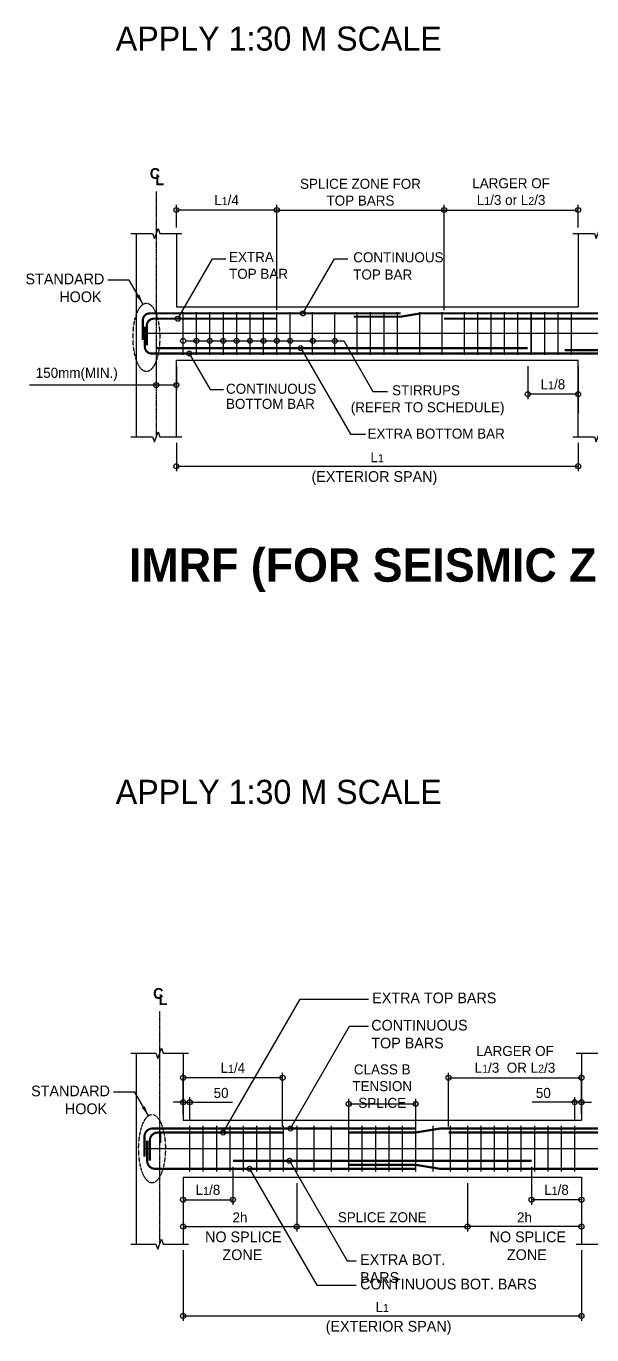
# Model space of a CAD drawing. Header units: millimetres. Extents: x 51757 to 77596, y 43835 to 63839.
# Drawn here: x 51757 to 55982, y 54060 to 63839 of the extents above; entities that cross this region are included whole.
import ezdxf

# ---------------------------------------------------------------- set-up
doc = ezdxf.new("R2010")
doc.units = ezdxf.units.MM
doc.header["$PDMODE"] = 3
doc.linetypes.add('CENTER2', pattern=[28.575, 19.05, -3.175, 3.175, -3.175])
doc.linetypes.add('HIDDEN2', pattern=[4.7625, 3.175, -1.5875])
for name, color, linetype in [('G-ANNO-DIM', 106, 'Continuous'), ('G-ANNO-SYMBOLS', 4, 'Continuous'), ('G-GRID LINES', 8, 'Continuous'), ('S-DETAILS', 254, 'Continuous'), ('S-REBARS', 162, 'Continuous')]:
    doc.layers.add(name, color=color, linetype=linetype)
doc.styles.add('Century', font='GOTHIC.TTF')
doc.dimstyles.new('DIM1_30', dxfattribs={"dimscale": 30, "dimtxt": 2.5, "dimasz": 2.5, "dimexe": 1.25, "dimexo": 1.5, "dimgap": 1, "dimtad": 1, "dimdec": 0, "dimtxsty": 'Century', "dimblk": 'SMALL', "dimcen": 2.5, "dimadec": 0, "dimazin": 0, "dimtfac": 1, "dimtdec": 0, "dimtmove": 0, "dimatfit": 3, "dimfxl": 1, "dimarcsym": 0})

# ---------------------------------------------------------------- blocks, each defined once
blk = doc.blocks.new('_Small')
at = {"color": 0, "linetype": 'ByBlock', "lineweight": -2}
blk.add_circle((0, 0), 0.25, dxfattribs=at)
blk = doc.blocks.new('*D1')
at = {"layer": 'Defpoints', "color": 0, "transparency": 16777216}
for p in [(52878.9, 62464.9), (52878.9, 62290.3), (53628.9, 61672.5)]:
    blk.add_point(p, dxfattribs=at)
at = {"layer": 'G-ANNO-DIM', "color": 0, "lineweight": -2, "transparency": 16777216}
for p, q in [((52878.9, 62335.3), (52878.9, 62502.4)), ((53628.9, 61717.5), (53628.9, 62502.4)), ((53628.9, 62464.9), (52878.9, 62464.9))]:
    blk.add_line(p, q, dxfattribs=at)
at = {"layer": 'G-ANNO-DIM', "color": 0, "lineweight": -2, "transparency": 16777216, "xscale": 75, "yscale": 75, "zscale": 75, "rotation": 180}
blk.add_blockref('_Small', (52878.9, 62464.9), dxfattribs=at)
at = {"layer": 'G-ANNO-DIM', "color": 0, "lineweight": -2, "transparency": 16777216, "xscale": 75, "yscale": 75, "zscale": 75}
blk.add_blockref('_Small', (53628.9, 62464.9), dxfattribs=at)
at = {"layer": 'G-ANNO-DIM', "color": 0, "transparency": 16777216, "insert": (53253.9, 62538.4), "char_height": 75, "attachment_point": 5, "style": 'Century'}
blk.add_mtext('L{\\H0.8x;1}/4', dxfattribs=at)
blk = doc.blocks.new('*D2')
at = {"layer": 'Defpoints', "color": 0, "transparency": 16777216}
for p in [(55878.9, 62464.9), (55878.9, 62290.3), (54878.9, 61672.4)]:
    blk.add_point(p, dxfattribs=at)
at = {"layer": 'G-ANNO-DIM', "color": 0, "lineweight": -2, "transparency": 16777216}
for p, q in [((54878.9, 61717.4), (54878.9, 62502.4)), ((55878.9, 62335.3), (55878.9, 62502.4)), ((54878.9, 62464.9), (55878.9, 62464.9))]:
    blk.add_line(p, q, dxfattribs=at)
at = {"layer": 'G-ANNO-DIM', "color": 0, "lineweight": -2, "transparency": 16777216, "xscale": 75, "yscale": 75, "zscale": 75, "rotation": 180}
blk.add_blockref('_Small', (54878.9, 62464.9), dxfattribs=at)
at = {"layer": 'G-ANNO-DIM', "color": 0, "lineweight": -2, "transparency": 16777216, "xscale": 75, "yscale": 75, "zscale": 75}
blk.add_blockref('_Small', (55878.9, 62464.9), dxfattribs=at)
at = {"layer": 'G-ANNO-DIM', "color": 0, "transparency": 16777216, "insert": (55378.9, 62601.9), "char_height": 75, "attachment_point": 5, "style": 'Century'}
blk.add_mtext('LARGER OF\\PL{\\H0.8x;1}/3 or L{\\H0.8x;2}/3', dxfattribs=at)
blk = doc.blocks.new('*D3')
at = {"layer": 'Defpoints', "color": 0, "transparency": 16777216}
for p in [(52878.9, 60771), (55878.9, 60771), (55878.9, 60550.2)]:
    blk.add_point(p, dxfattribs=at)
at = {"layer": 'G-ANNO-DIM', "color": 0, "lineweight": -2, "transparency": 16777216}
for p, q in [((52878.9, 60726), (52878.9, 60512.7)), ((55878.9, 60726), (55878.9, 60512.7)), ((52878.9, 60550.2), (55878.9, 60550.2))]:
    blk.add_line(p, q, dxfattribs=at)
at = {"layer": 'G-ANNO-DIM', "color": 0, "lineweight": -2, "transparency": 16777216, "xscale": 75, "yscale": 75, "zscale": 75, "rotation": 180}
blk.add_blockref('_Small', (52878.9, 60550.2), dxfattribs=at)
at = {"layer": 'G-ANNO-DIM', "color": 0, "lineweight": -2, "transparency": 16777216, "xscale": 75, "yscale": 75, "zscale": 75}
blk.add_blockref('_Small', (55878.9, 60550.2), dxfattribs=at)
at = {"layer": 'G-ANNO-DIM', "color": 0, "transparency": 16777216, "insert": (54378.9, 60617.7), "char_height": 75, "attachment_point": 5, "style": 'Century'}
blk.add_mtext('L{\\H0.8x;1}', dxfattribs=at)
blk = doc.blocks.new('*D7')
at = {"layer": 'Defpoints', "color": 0, "transparency": 16777216}
for p in [(55503.9, 61342.5), (55878.9, 61342.5), (55503.9, 61088.7)]:
    blk.add_point(p, dxfattribs=at)
at = {"layer": 'G-ANNO-DIM', "color": 0, "lineweight": -2, "transparency": 16777216}
for p, q in [((55503.9, 61297.5), (55503.9, 61051.2)), ((55878.9, 61297.5), (55878.9, 61051.2)), ((55878.9, 61088.7), (55503.9, 61088.7))]:
    blk.add_line(p, q, dxfattribs=at)
at = {"layer": 'G-ANNO-DIM', "color": 0, "lineweight": -2, "transparency": 16777216, "xscale": 75, "yscale": 75, "zscale": 75, "rotation": 180}
blk.add_blockref('_Small', (55503.9, 61088.7), dxfattribs=at)
at = {"layer": 'G-ANNO-DIM', "color": 0, "lineweight": -2, "transparency": 16777216, "xscale": 75, "yscale": 75, "zscale": 75}
blk.add_blockref('_Small', (55878.9, 61088.7), dxfattribs=at)
at = {"layer": 'G-ANNO-DIM', "color": 0, "transparency": 16777216, "insert": (55691.4, 61162.3), "char_height": 75, "attachment_point": 5, "style": 'Century'}
blk.add_mtext('L{\\H0.8x;1}/8', dxfattribs=at)
blk = doc.blocks.new('*D10')
at = {"layer": 'Defpoints', "color": 0, "transparency": 16777216}
for p in [(52728.9, 61392.5), (52878.9, 61342.5), (52878.9, 61157)]:
    blk.add_point(p, dxfattribs=at)
at = {"layer": 'G-ANNO-DIM', "color": 0, "lineweight": -2, "transparency": 16777216}
for p, q in [((52728.9, 61347.5), (52728.9, 61119.5)), ((52878.9, 61297.5), (52878.9, 61119.5)), ((52728.9, 61157), (51783.3, 61157)), ((52878.9, 61157), (52728.9, 61157))]:
    blk.add_line(p, q, dxfattribs=at)
at = {"layer": 'G-ANNO-DIM', "color": 0, "lineweight": -2, "transparency": 16777216, "xscale": 75, "yscale": 75, "zscale": 75, "rotation": 180}
blk.add_blockref('_Small', (52728.9, 61157), dxfattribs=at)
at = {"layer": 'G-ANNO-DIM', "color": 0, "lineweight": -2, "transparency": 16777216, "xscale": 75, "yscale": 75, "zscale": 75}
blk.add_blockref('_Small', (52878.9, 61157), dxfattribs=at)
at = {"layer": 'G-ANNO-DIM', "color": 0, "transparency": 16777216, "insert": (52135.2, 61237), "char_height": 75, "attachment_point": 5, "style": 'Century'}
blk.add_mtext('150mm(MIN.)', dxfattribs=at)
blk = doc.blocks.new('*D13')
at = {"layer": 'Defpoints', "color": 0, "transparency": 16777216}
for p in [(54878.9, 62464.9), (53628.9, 61742.5), (54878.9, 61742.5)]:
    blk.add_point(p, dxfattribs=at)
at = {"layer": 'G-ANNO-DIM', "color": 0, "lineweight": -2, "transparency": 16777216}
for p, q in [((53628.9, 61787.5), (53628.9, 62502.4)), ((54878.9, 61787.5), (54878.9, 62502.4)), ((53628.9, 62464.9), (54878.9, 62464.9))]:
    blk.add_line(p, q, dxfattribs=at)
at = {"layer": 'G-ANNO-DIM', "color": 0, "lineweight": -2, "transparency": 16777216, "xscale": 75, "yscale": 75, "zscale": 75, "rotation": 180}
blk.add_blockref('_Small', (53628.9, 62464.9), dxfattribs=at)
at = {"layer": 'G-ANNO-DIM', "color": 0, "lineweight": -2, "transparency": 16777216, "xscale": 75, "yscale": 75, "zscale": 75}
blk.add_blockref('_Small', (54878.9, 62464.9), dxfattribs=at)
at = {"layer": 'G-ANNO-DIM', "color": 0, "transparency": 16777216, "insert": (54253.9, 62597.7), "char_height": 75, "attachment_point": 5, "style": 'Century'}
blk.add_mtext('SPLICE ZONE FOR\\PTOP BARS', dxfattribs=at)
blk = doc.blocks.new('*D39')
at = {"layer": 'Defpoints', "color": 0, "transparency": 16777216}
for p in [(52928.9, 55238.1), (53778.9, 55238.1), (53778.9, 54868.5)]:
    blk.add_point(p, dxfattribs=at)
at = {"layer": 'G-ANNO-DIM', "color": 0, "lineweight": -2, "transparency": 16777216}
for p, q in [((52928.9, 55193.1), (52928.9, 54831)), ((53778.9, 55193.1), (53778.9, 54831)), ((52928.9, 54868.5), (53778.9, 54868.5))]:
    blk.add_line(p, q, dxfattribs=at)
at = {"layer": 'G-ANNO-DIM', "color": 0, "lineweight": -2, "transparency": 16777216, "xscale": 75, "yscale": 75, "zscale": 75, "rotation": 180}
blk.add_blockref('_Small', (52928.9, 54868.5), dxfattribs=at)
at = {"layer": 'G-ANNO-DIM', "color": 0, "lineweight": -2, "transparency": 16777216, "xscale": 75, "yscale": 75, "zscale": 75}
blk.add_blockref('_Small', (53778.9, 54868.5), dxfattribs=at)
at = {"layer": 'G-ANNO-DIM', "color": 0, "transparency": 16777216, "insert": (53353.9, 54936.9), "char_height": 75, "attachment_point": 5, "style": 'Century'}
blk.add_mtext('2h', dxfattribs=at)
blk = doc.blocks.new('*D20')
at = {"layer": 'Defpoints', "color": 0, "transparency": 16777216}
for p in [(55053.9, 55238.1), (55903.9, 55238.1), (55053.9, 54868.5)]:
    blk.add_point(p, dxfattribs=at)
at = {"layer": 'G-ANNO-DIM', "color": 0, "lineweight": -2, "transparency": 16777216}
for p, q in [((55053.9, 55193.1), (55053.9, 54831)), ((55903.9, 55193.1), (55903.9, 54831)), ((55903.9, 54868.5), (55053.9, 54868.5))]:
    blk.add_line(p, q, dxfattribs=at)
at = {"layer": 'G-ANNO-DIM', "color": 0, "lineweight": -2, "transparency": 16777216, "xscale": 75, "yscale": 75, "zscale": 75, "rotation": 180}
blk.add_blockref('_Small', (55053.9, 54868.5), dxfattribs=at)
at = {"layer": 'G-ANNO-DIM', "color": 0, "lineweight": -2, "transparency": 16777216, "xscale": 75, "yscale": 75, "zscale": 75}
blk.add_blockref('_Small', (55903.9, 54868.5), dxfattribs=at)
at = {"layer": 'G-ANNO-DIM', "color": 0, "transparency": 16777216, "insert": (55478.9, 54936.9), "char_height": 75, "attachment_point": 5, "style": 'Century'}
blk.add_mtext('2h', dxfattribs=at)
blk = doc.blocks.new('*D40')
at = {"layer": 'Defpoints', "color": 0, "transparency": 16777216}
for p in [(53300.8, 55360.1), (52928.9, 55238.1), (53300.8, 55069.1)]:
    blk.add_point(p, dxfattribs=at)
at = {"layer": 'G-ANNO-DIM', "color": 0, "lineweight": -2, "transparency": 16777216}
for p, q in [((53300.8, 55315.1), (53300.8, 55031.6)), ((52928.9, 55193.1), (52928.9, 55031.6)), ((52928.9, 55069.1), (53300.8, 55069.1))]:
    blk.add_line(p, q, dxfattribs=at)
at = {"layer": 'G-ANNO-DIM', "color": 0, "lineweight": -2, "transparency": 16777216, "xscale": 75, "yscale": 75, "zscale": 75, "rotation": 180}
blk.add_blockref('_Small', (52928.9, 55069.1), dxfattribs=at)
at = {"layer": 'G-ANNO-DIM', "color": 0, "lineweight": -2, "transparency": 16777216, "xscale": 75, "yscale": 75, "zscale": 75}
blk.add_blockref('_Small', (53300.8, 55069.1), dxfattribs=at)
at = {"layer": 'G-ANNO-DIM', "color": 0, "transparency": 16777216, "insert": (53114.9, 55142.6), "char_height": 75, "attachment_point": 5, "style": 'Century'}
blk.add_mtext('L{\\H0.8x;1}/8', dxfattribs=at)
blk = doc.blocks.new('*D21')
at = {"layer": 'Defpoints', "color": 0, "transparency": 16777216}
for p in [(52928.9, 54738.1), (55903.9, 54738.1), (55903.9, 54200.4)]:
    blk.add_point(p, dxfattribs=at)
at = {"layer": 'G-ANNO-DIM', "color": 0, "lineweight": -2, "transparency": 16777216}
for p, q in [((52928.9, 54693.1), (52928.9, 54162.9)), ((55903.9, 54693.1), (55903.9, 54162.9)), ((52928.9, 54200.4), (55903.9, 54200.4))]:
    blk.add_line(p, q, dxfattribs=at)
at = {"layer": 'G-ANNO-DIM', "color": 0, "lineweight": -2, "transparency": 16777216, "xscale": 75, "yscale": 75, "zscale": 75, "rotation": 180}
blk.add_blockref('_Small', (52928.9, 54200.4), dxfattribs=at)
at = {"layer": 'G-ANNO-DIM', "color": 0, "lineweight": -2, "transparency": 16777216, "xscale": 75, "yscale": 75, "zscale": 75}
blk.add_blockref('_Small', (55903.9, 54200.4), dxfattribs=at)
at = {"layer": 'G-ANNO-DIM', "color": 0, "transparency": 16777216, "insert": (54416.4, 54267.9), "char_height": 75, "attachment_point": 5, "style": 'Century'}
blk.add_mtext('L{\\H0.8x;1}', dxfattribs=at)
blk = doc.blocks.new('*D22')
at = {"layer": 'Defpoints', "color": 0, "transparency": 16777216}
for p in [(55532.1, 55360.1), (55903.9, 55238.1), (55532.1, 55069.1)]:
    blk.add_point(p, dxfattribs=at)
at = {"layer": 'G-ANNO-DIM', "color": 0, "lineweight": -2, "transparency": 16777216}
for p, q in [((55532.1, 55315.1), (55532.1, 55031.6)), ((55903.9, 55193.1), (55903.9, 55031.6)), ((55903.9, 55069.1), (55532.1, 55069.1))]:
    blk.add_line(p, q, dxfattribs=at)
at = {"layer": 'G-ANNO-DIM', "color": 0, "lineweight": -2, "transparency": 16777216, "xscale": 75, "yscale": 75, "zscale": 75, "rotation": 180}
blk.add_blockref('_Small', (55532.1, 55069.1), dxfattribs=at)
at = {"layer": 'G-ANNO-DIM', "color": 0, "lineweight": -2, "transparency": 16777216, "xscale": 75, "yscale": 75, "zscale": 75}
blk.add_blockref('_Small', (55903.9, 55069.1), dxfattribs=at)
at = {"layer": 'G-ANNO-DIM', "color": 0, "transparency": 16777216, "insert": (55718, 55142.6), "char_height": 75, "attachment_point": 5, "style": 'Century'}
blk.add_mtext('L{\\H0.8x;1}/8', dxfattribs=at)
blk = doc.blocks.new('*D25')
at = {"layer": 'Defpoints', "color": 0, "transparency": 16777216}
for p in [(53778.9, 55238.1), (55053.9, 55238.1), (55053.9, 54868.5)]:
    blk.add_point(p, dxfattribs=at)
at = {"layer": 'G-ANNO-DIM', "color": 0, "lineweight": -2, "transparency": 16777216}
for p, q in [((53778.9, 55193.1), (53778.9, 54831)), ((55053.9, 55193.1), (55053.9, 54831)), ((53778.9, 54868.5), (55053.9, 54868.5))]:
    blk.add_line(p, q, dxfattribs=at)
at = {"layer": 'G-ANNO-DIM', "color": 0, "lineweight": -2, "transparency": 16777216, "xscale": 75, "yscale": 75, "zscale": 75, "rotation": 180}
blk.add_blockref('_Small', (53778.9, 54868.5), dxfattribs=at)
at = {"layer": 'G-ANNO-DIM', "color": 0, "lineweight": -2, "transparency": 16777216, "xscale": 75, "yscale": 75, "zscale": 75}
blk.add_blockref('_Small', (55053.9, 54868.5), dxfattribs=at)
at = {"layer": 'G-ANNO-DIM', "color": 0, "transparency": 16777216, "insert": (54416.4, 54937.9), "char_height": 75, "width": 669.343, "attachment_point": 5, "style": 'Century'}
blk.add_mtext('SPLICE ZONE', dxfattribs=at)
blk = doc.blocks.new('*D43')
at = {"layer": 'Defpoints', "color": 0, "transparency": 16777216}
for p in [(54666.4, 55784.7), (54166.4, 55571.1), (54666.4, 55571.1)]:
    blk.add_point(p, dxfattribs=at)
at = {"layer": 'G-ANNO-DIM', "color": 0, "lineweight": -2, "transparency": 16777216}
for p, q in [((54166.4, 55616.1), (54166.4, 55822.2)), ((54166.4, 55784.7), (54666.4, 55784.7)), ((54666.4, 55616.1), (54666.4, 55822.2))]:
    blk.add_line(p, q, dxfattribs=at)
at = {"layer": 'G-ANNO-DIM', "color": 0, "lineweight": -2, "transparency": 16777216, "xscale": 75, "yscale": 75, "zscale": 75, "rotation": 180}
blk.add_blockref('_Small', (54166.4, 55784.7), dxfattribs=at)
at = {"layer": 'G-ANNO-DIM', "color": 0, "lineweight": -2, "transparency": 16777216, "xscale": 75, "yscale": 75, "zscale": 75}
blk.add_blockref('_Small', (54666.4, 55784.7), dxfattribs=at)
at = {"layer": 'G-ANNO-DIM', "color": 0, "transparency": 16777216, "insert": (54416.4, 55917.5), "char_height": 75, "width": 790.525, "attachment_point": 5, "style": 'Century'}
blk.add_mtext('CLASS B TENSION SPLICE', dxfattribs=at)
blk = doc.blocks.new('*D34')
at = {"layer": 'Defpoints', "color": 0, "transparency": 16777216}
for p in [(52928.9, 55980.6), (52928.9, 55663.1), (53672.7, 55571.1)]:
    blk.add_point(p, dxfattribs=at)
at = {"layer": 'G-ANNO-DIM', "color": 0, "lineweight": -2, "transparency": 16777216}
for p, q in [((52928.9, 55708.1), (52928.9, 56018.1)), ((53672.7, 55980.6), (52928.9, 55980.6)), ((53672.7, 55616.1), (53672.7, 56018.1))]:
    blk.add_line(p, q, dxfattribs=at)
at = {"layer": 'G-ANNO-DIM', "color": 0, "lineweight": -2, "transparency": 16777216, "xscale": 75, "yscale": 75, "zscale": 75, "rotation": 180}
blk.add_blockref('_Small', (52928.9, 55980.6), dxfattribs=at)
at = {"layer": 'G-ANNO-DIM', "color": 0, "lineweight": -2, "transparency": 16777216, "xscale": 75, "yscale": 75, "zscale": 75}
blk.add_blockref('_Small', (53672.7, 55980.6), dxfattribs=at)
at = {"layer": 'G-ANNO-DIM', "color": 0, "transparency": 16777216, "insert": (53300.8, 56054.1), "char_height": 75, "attachment_point": 5, "style": 'Century'}
blk.add_mtext('L{\\H0.8x;1}/4', dxfattribs=at)
blk = doc.blocks.new('*D35')
at = {"layer": 'Defpoints', "color": 0, "transparency": 16777216}
for p in [(55903.9, 55980.6), (55903.9, 55663.1), (54912.3, 55571.1)]:
    blk.add_point(p, dxfattribs=at)
at = {"layer": 'G-ANNO-DIM', "color": 0, "lineweight": -2, "transparency": 16777216}
for p, q in [((54912.3, 55616.1), (54912.3, 56018.1)), ((54912.3, 55980.6), (55903.9, 55980.6)), ((55903.9, 55708.1), (55903.9, 56018.1))]:
    blk.add_line(p, q, dxfattribs=at)
at = {"layer": 'G-ANNO-DIM', "color": 0, "lineweight": -2, "transparency": 16777216, "xscale": 75, "yscale": 75, "zscale": 75, "rotation": 180}
blk.add_blockref('_Small', (54912.3, 55980.6), dxfattribs=at)
at = {"layer": 'G-ANNO-DIM', "color": 0, "lineweight": -2, "transparency": 16777216, "xscale": 75, "yscale": 75, "zscale": 75}
blk.add_blockref('_Small', (55903.9, 55980.6), dxfattribs=at)
at = {"layer": 'G-ANNO-DIM', "color": 0, "transparency": 16777216, "insert": (55408.1, 56117.5), "char_height": 75, "width": 696.408, "attachment_point": 5, "style": 'Century'}
blk.add_mtext('LARGER OF L{\\H0.8x;1}/3  OR L{\\H0.8x;2}/3 ', dxfattribs=at)
blk = doc.blocks.new('*D36')
at = {"layer": 'Defpoints', "color": 0, "transparency": 16777216}
for p in [(52978.9, 55797.1), (52928.9, 55663.1), (52978.9, 55623.1)]:
    blk.add_point(p, dxfattribs=at)
at = {"layer": 'G-ANNO-DIM', "color": 0, "lineweight": -2, "transparency": 16777216}
for p, q in [((52928.9, 55797.1), (52853.9, 55797.1)), ((52928.9, 55708.1), (52928.9, 55834.6)), ((52928.9, 55797.1), (52978.9, 55797.1)), ((52978.9, 55668.1), (52978.9, 55834.6)), ((52978.9, 55797.1), (53297.1, 55797.1))]:
    blk.add_line(p, q, dxfattribs=at)
at = {"layer": 'G-ANNO-DIM', "color": 0, "lineweight": -2, "transparency": 16777216, "xscale": 75, "yscale": 75, "zscale": 75}
blk.add_blockref('_Small', (52928.9, 55797.1), dxfattribs=at)
at = {"layer": 'G-ANNO-DIM', "color": 0, "lineweight": -2, "transparency": 16777216, "xscale": 75, "yscale": 75, "zscale": 75, "rotation": 180}
blk.add_blockref('_Small', (52978.9, 55797.1), dxfattribs=at)
at = {"layer": 'G-ANNO-DIM', "color": 0, "transparency": 16777216, "insert": (53213, 55866.5), "char_height": 75, "attachment_point": 5, "style": 'Century'}
blk.add_mtext('50', dxfattribs=at)
blk = doc.blocks.new('*D18')
at = {"layer": 'Defpoints', "color": 0, "transparency": 16777216}
for p in [(55853.9, 55797.1), (55903.9, 55663.1), (55853.9, 55623.1)]:
    blk.add_point(p, dxfattribs=at)
at = {"layer": 'G-ANNO-DIM', "color": 0, "lineweight": -2, "transparency": 16777216}
for p, q in [((55853.9, 55797.1), (55535.8, 55797.1)), ((55853.9, 55668.1), (55853.9, 55834.6)), ((55903.9, 55797.1), (55853.9, 55797.1)), ((55903.9, 55708.1), (55903.9, 55834.6)), ((55903.9, 55797.1), (55978.9, 55797.1))]:
    blk.add_line(p, q, dxfattribs=at)
at = {"layer": 'G-ANNO-DIM', "color": 0, "lineweight": -2, "transparency": 16777216, "xscale": 75, "yscale": 75, "zscale": 75}
blk.add_blockref('_Small', (55853.9, 55797.1), dxfattribs=at)
at = {"layer": 'G-ANNO-DIM', "color": 0, "lineweight": -2, "transparency": 16777216, "xscale": 75, "yscale": 75, "zscale": 75, "rotation": 180}
blk.add_blockref('_Small', (55903.9, 55797.1), dxfattribs=at)
at = {"layer": 'G-ANNO-DIM', "color": 0, "transparency": 16777216, "insert": (55619.9, 55866.5), "char_height": 75, "attachment_point": 5, "style": 'Century'}
blk.add_mtext('50', dxfattribs=at)

msp = doc.modelspace()

# ---------------------------------------------------------------- linework, layer by layer
at = {"color": 8, "linetype": 'Continuous'}
for points in [[(52538.9, 62290.3), (52701.6, 62290.3), (52715.3, 62252.8), (52742.6, 62327.8), (52756.2, 62290.3), (52918.9, 62290.3)], [(55838.9, 62290.3), (56001.6, 62290.3), (56015.3, 62252.8), (56042.6, 62327.8), (56056.2, 62290.3), (56218.9, 62290.3)], [(52538.9, 60771), (52701.6, 60771), (52715.3, 60733.5), (52742.6, 60808.5), (52756.2, 60771), (52918.9, 60771)], [(55838.9, 60771), (56001.6, 60771), (56015.3, 60733.5), (56042.6, 60808.5), (56056.2, 60771), (56218.9, 60771)], [(52538.9, 56163.1), (52726.6, 56163.1), (52740.3, 56125.6), (52767.6, 56200.6), (52781.2, 56163.1), (52968.9, 56163.1)], [(55863.9, 56163.1), (56051.6, 56163.1), (56065.3, 56125.6), (56092.6, 56200.6), (56106.2, 56163.1), (56293.9, 56163.1)], [(52538.9, 54738.1), (52726.6, 54738.1), (52740.3, 54700.6), (52767.6, 54775.6), (52781.2, 54738.1), (52968.9, 54738.1)], [(55863.9, 54738.1), (56051.6, 54738.1), (56065.3, 54700.6), (56092.6, 54775.6), (56106.2, 54738.1), (56293.9, 54738.1)]]:
    msp.add_lwpolyline(points, dxfattribs=at)
at = {"layer": 'G-ANNO-DIM'}
msp.add_lwpolyline([(52945.8, 61487), (54129, 61487), (54346.9, 61109.6), (54456.6, 61109.6)], dxfattribs=at)
for centre in [(52928.9, 61487), (53028.9, 61487), (53128.9, 61487), (53228.9, 61487), (53328.9, 61487), (53428.9, 61487), (53528.9, 61487), (53628.9, 61487), (53728.9, 61487), (53897.8, 61487), (54062.3, 61487)]:
    msp.add_circle(centre, 18.8, dxfattribs=at)
at = {"layer": 'G-ANNO-SYMBOLS'}
for p, q in [((52578.9, 56163.1), (52578.9, 54738.1)), ((52928.9, 56163.1), (52928.9, 55663.1)), ((55903.9, 56163.1), (55903.9, 55663.1)), ((52928.9, 55663.1), (55903.9, 55663.1)), ((52760.9, 55571.1), (52760.9, 55493.2)), ((52928.9, 55238.1), (55903.9, 55238.1)), ((52928.9, 55238.1), (52928.9, 54738.1)), ((55903.9, 55238.1), (55903.9, 54738.1))]:
    msp.add_line(p, q, dxfattribs=at)
at = {"layer": 'G-ANNO-SYMBOLS', "color": 8, "linetype": 'HIDDEN2', "ltscale": 0.5}
for centre in [(52655.2, 61513), (52697.2, 55450.6)]:
    msp.add_ellipse(centre, major_axis=(0, -255.4), ratio=0.391516, dxfattribs=at)
at = {"layer": 'G-GRID LINES', "linetype": 'CENTER2', "ltscale": 0.5}
for p, q in [((52728.9, 62603.7), (52728.9, 60771)), ((52753.9, 56476.6), (52753.9, 54738.1))]:
    msp.add_line(p, q, dxfattribs=at)
at = {"layer": 'S-DETAILS'}
for p, q in [((52578.9, 62290.3), (52578.9, 60771)), ((52878.9, 62290.3), (52878.9, 61742.5)), ((55878.9, 62290.3), (55878.9, 61742.5)), ((52878.9, 61742.5), (55878.9, 61742.5)), ((52878.9, 60771), (52878.9, 61342.5)), ((52878.9, 61342.5), (55878.9, 61342.5)), ((55878.9, 60771), (55878.9, 61342.5)), ((55878.9, 61292.5), (55878.9, 60944.7))]:
    msp.add_line(p, q, dxfattribs=at)
at = {"layer": 'S-REBARS', "color": 4, "lineweight": 30, "const_width": 10}
for points in [[(52928.9, 61702.5), (52928.9, 61382.5)], [(53028.9, 61702.5), (53028.9, 61382.5)], [(53128.9, 61702.5), (53128.9, 61382.5)], [(53228.9, 61702.5), (53228.9, 61382.5)], [(53328.9, 61702.5), (53328.9, 61382.5)], [(53428.9, 61702.5), (53428.9, 61382.5)], [(53528.9, 61702.5), (53528.9, 61382.5)], [(53628.9, 61702.5), (53628.9, 61382.5)], [(53728.9, 61702.5), (53728.9, 61382.5)], [(53895.6, 61702.5), (53895.6, 61382.5)], [(54062.3, 61702.5), (54062.3, 61382.5)], [(54228.9, 61702.5), (54228.9, 61382.5)], [(54328.9, 61702.5), (54328.9, 61382.5)], [(54428.9, 61702.5), (54428.9, 61382.5)], [(54528.9, 61702.5), (54528.9, 61382.5)], [(54695.6, 61702.5), (54695.6, 61382.5)], [(54862.3, 61702.5), (54862.3, 61382.5)], [(55028.9, 61702.5), (55028.9, 61382.5)], [(55128.9, 61702.5), (55128.9, 61382.5)], [(55228.9, 61702.5), (55228.9, 61382.5)], [(55328.9, 61702.5), (55328.9, 61382.5)], [(55428.9, 61702.5), (55428.9, 61382.5)], [(55528.9, 61702.5), (55528.9, 61382.5)], [(55628.9, 61702.5), (55628.9, 61382.5)], [(55728.9, 61702.5), (55728.9, 61382.5)], [(55828.9, 61702.5), (55828.9, 61382.5)], [(52978.9, 55623.1), (52978.9, 55278.1)], [(53078.9, 55623.1), (53078.9, 55278.1)], [(53178.9, 55623.1), (53178.9, 55278.1)], [(53278.9, 55623.1), (53278.9, 55278.1)], [(53378.9, 55623.1), (53378.9, 55278.1)], [(53478.9, 55623.1), (53478.9, 55278.1)], [(53578.9, 55623.1), (53578.9, 55278.1)], [(53678.9, 55623.1), (53678.9, 55278.1)], [(53778.9, 55623.1), (53778.9, 55278.1)], [(53908.1, 55623.1), (53908.1, 55278.1)], [(54037.3, 55623.1), (54037.3, 55278.1)], [(54166.4, 55623.1), (54166.4, 55278.1)], [(54266.4, 55623.1), (54266.4, 55278.1)], [(54366.4, 55623.1), (54366.4, 55278.1)], [(54466.4, 55623.1), (54466.4, 55278.1)], [(54566.4, 55623.1), (54566.4, 55278.1)], [(54666.4, 55623.1), (54666.4, 55278.1)], [(54795.6, 55623.1), (54795.6, 55278.1)], [(54924.8, 55623.1), (54924.8, 55278.1)], [(55053.9, 55623.1), (55053.9, 55278.1)], [(55153.9, 55623.1), (55153.9, 55278.1)], [(55253.9, 55623.1), (55253.9, 55278.1)], [(55353.9, 55623.1), (55353.9, 55278.1)], [(55453.9, 55623.1), (55453.9, 55278.1)], [(55553.9, 55623.1), (55553.9, 55278.1)], [(55653.9, 55623.1), (55653.9, 55278.1)], [(55753.9, 55623.1), (55753.9, 55278.1)], [(55853.9, 55623.1), (55853.9, 55278.1)]]:
    msp.add_lwpolyline(points, dxfattribs=at)
at = {"layer": 'S-REBARS', "color": 5, "lineweight": 30, "const_width": 16}
for points in [[(52628.9, 61492.5), (52628.9, 61642.5, -0.414214), (52678.9, 61692.5), (54553.9, 61692.5)], [(52658.9, 61452.5), (52658.9, 61602.5, -0.414214), (52708.9, 61652.5), (53628.9, 61652.5)], [(52643.9, 61592.5), (52643.9, 61442.5, 0.414214), (52693.9, 61392.5), (56278.9, 61392.5)]]:
    msp.add_lwpolyline(points, format="xyb", dxfattribs=at)
at = {"layer": 'S-REBARS', "color": 5, "const_width": 16}
for points in [[(57853.9, 61692.5), (54703.9, 61692.5), (54553.9, 61667.5), (54203.9, 61667.5)], [(59578.9, 61392.5), (56428.9, 61392.5), (56278.9, 61417.5), (55778.9, 61417.5)], [(52740.9, 55571.1), (53672.7, 55571.1)], [(57991.4, 55601.1), (54846.4, 55601.1), (54666.4, 55571.1), (54166.4, 55571.1)], [(54912.3, 55571.1), (57245.6, 55571.1)], [(53300.8, 55360.1), (55532.1, 55360.1)], [(52720.9, 55300.1), (54666.4, 55300.1)], [(54166.4, 55330.1), (54666.4, 55330.1), (54846.4, 55300.1), (57991.4, 55300.1)]]:
    msp.add_lwpolyline(points, dxfattribs=at)
at = {"layer": 'S-REBARS', "color": 5, "lineweight": 30}
for points, const_width in [([(57178.9, 61652.4), (54878.9, 61652.4)], 16), ([(52640.9, 61542.5), (60791.9, 61542.5)], 10), ([(52728.9, 61432.5), (55503.9, 61432.5)], 16), ([(52640.9, 55450.6), (60791.9, 55450.6)], 10)]:
    msp.add_lwpolyline(points, dxfattribs=dict(at, const_width=const_width))
at = {"layer": 'S-REBARS', "color": 5, "const_width": 16}
for points in [[(52640.9, 55391.1), (52640.9, 55541.1, -0.414214), (52700.9, 55601.1), (54666.4, 55601.1)], [(52680.9, 55361.1), (52680.9, 55511.1, -0.414214), (52740.9, 55571.1)], [(52660.9, 55510.1), (52660.9, 55360.1, 0.414214), (52720.9, 55300.1)]]:
    msp.add_lwpolyline(points, format="xyb", dxfattribs=at)

# ---------------------------------------------------------------- texts
at = {"layer": 'Defpoints', "style": 'Century'}
for p in [(52426.4, 63656), (52426.4, 58026.9)]:
    msp.add_text('APPLY 1:30 M SCALE', height=180, dxfattribs=at).set_placement(p)
at = {"layer": 'Defpoints', "insert": (52525.4, 59937.1), "char_height": 250, "width": 12453.323, "attachment_point": 1, "style": 'Century'}
msp.add_mtext('{\\fCentury Gothic|b1|i0|c0|p34;IMRF (FOR SEISMIC ZONE 2) & RESIDENTIAL BUILDINGS APPLICATIONS}', dxfattribs=at)
at = {"layer": 'G-ANNO-DIM', "style": 'Century'}
for s, height, p in [('STIRRUPS', 75, (54490.3, 61080.2)), ('(REFER TO SCHEDULE)', 75, (54181.8, 60953.5)), ('(EXTERIOR SPAN)', 80, (53888.6, 60433.5))]:
    msp.add_text(s, height=height, dxfattribs=at).set_placement(p)
at = {"layer": 'G-ANNO-DIM', "color": 7, "char_height": 80, "width": 142.382, "attachment_point": 1, "style": 'Century'}
for s, insert in [('{\\fCentury Gothic|b1|i0|c0|p34;C}', (52680.4, 62777.8)), ('{\\fCentury Gothic|b1|i0|c0|p34;L}', (52721.5, 62730.4)), ('{\\fCentury Gothic|b1|i0|c0|p34;C}', (52705.4, 56650.6)), ('{\\fCentury Gothic|b1|i0|c0|p34;L}', (52746.5, 56603.2))]:
    msp.add_mtext(s, dxfattribs=dict(at, insert=insert))
at = {"layer": 'G-ANNO-DIM', "attachment_point": 1, "style": 'Century'}
for s, insert, char_height, width in [('EXTRA TOP BAR', (53272.6, 62151), 75, 468.48), ('\\pi63.95045;STANDARD \\P\\pi316.45895;HOOK', (51688.6, 61989.8), 80, 640.157), ('EXTRA BOTTOM BAR', (54306.6, 60831.4), 75, 1092.593), ('EXTRA TOP BARS', (54341.6, 56617.2), 80, 895.55), ('CONTINUOUS TOP BARS ', (54335, 56413.3), 80, 885.074), ('\\pi63.95045;STANDARD \\P\\pi316.45895;HOOK', (51730.6, 55922.1), 80, 640.157), ('\\pi36.50696;NO SPLICE \\P\\pi166.10587;ZONE', (53057.1, 54831.7), 80, 617.46), ('\\pi36.50696;NO SPLICE \\P\\pi166.10587;ZONE', (55182.1, 54831.7), 80, 617.46), ('EXTRA BOT. BARS', (54251.5, 54661.3), 80, 895.55), ('CONTINUOUS BOT. BARS ', (54251.5, 54478.9), 80, 1325.168), ('(EXTERIOR SPAN)', (53994.4, 54163.6), 80, 895.55)]:
    msp.add_mtext(s, dxfattribs=dict(at, insert=insert, char_height=char_height, width=width))
at = {"layer": 'G-ANNO-DIM', "char_height": 75, "attachment_point": 1, "style": 'Century'}
for s, insert, width, line_spacing_factor in [('CONTINUOUS TOP BAR', (54200.1, 62149.2), 690.102, 1.029593), ('CONTINUOUS BOTTOM BAR', (53250.1, 61166.5), 681.091, 0.900296)]:
    msp.add_mtext(s, dxfattribs=dict(at, insert=insert, width=width, line_spacing_factor=line_spacing_factor))

# ---------------------------------------------------------------- dimensions: what is measured, and where the dimension line sits
at = {"layer": 'G-ANNO-DIM'}
for base, p1, p2, text, picture, middle in [((54878.9, 62464.9), (53628.9, 61742.5), (54878.9, 61742.5), 'SPLICE ZONE FOR\\PTOP BARS', '*D13', (54253.9, 62597.7)), ((55878.9, 62464.9), (54878.9, 61672.4), (55878.9, 62290.3), 'LARGER OF\\PL{\\H0.8x;1}/3 or L{\\H0.8x;2}/3', '*D2', (55378.9, 62601.9)), ((52878.9, 62464.9), (53628.9, 61672.5), (52878.9, 62290.3), 'L{\\H0.8x;1}/4', '*D1', (53253.9, 62538.4)), ((55503.9, 61088.7), (55878.9, 61342.5), (55503.9, 61342.5), 'L{\\H0.8x;1}/8', '*D7', (55691.4, 61162.3)), ((55878.9, 60550.2), (52878.9, 60771), (55878.9, 60771), 'L{\\H0.8x;1}', '*D3', (54378.9, 60617.7)), ((55903.9, 55980.6), (54912.3, 55571.1), (55903.9, 55663.1), 'LARGER OF L{\\H0.8x;1}/3  OR L{\\H0.8x;2}/3 ', '*D35', (55408.1, 56117.5)), ((52928.9, 55980.6), (53672.7, 55571.1), (52928.9, 55663.1), 'L{\\H0.8x;1}/4', '*D34', (53300.8, 56054.1)), ((53300.8, 55069.1), (52928.9, 55238.1), (53300.8, 55360.1), 'L{\\H0.8x;1}/8', '*D40', (53114.9, 55142.6)), ((53778.9, 54868.5), (52928.9, 55238.1), (53778.9, 55238.1), '2h', '*D39', (53353.9, 54936.9)), ((55053.9, 54868.5), (53778.9, 55238.1), (55053.9, 55238.1), 'SPLICE ZONE', '*D25', (54416.4, 54937.9)), ((55903.9, 54200.4), (52928.9, 54738.1), (55903.9, 54738.1), 'L{\\H0.8x;1}', '*D21', (54416.4, 54267.9))]:
    dim = msp.add_linear_dim(base=base, p1=p1, p2=p2, text=text, dimstyle='DIM1_30', dxfattribs=at)
    dim.commit()
    dim.dimension.update_dxf_attribs({"geometry": picture, "text_midpoint": middle})
for base, p1, p2, text, picture, middle in [((52878.9, 61157), (52728.9, 61392.5), (52878.9, 61342.5), '150mm(MIN.)', '*D10', (52135.2, 61157)), ((54666.4, 55784.7), (54166.4, 55571.1), (54666.4, 55571.1), 'CLASS B TENSION SPLICE', '*D43', (54416.4, 55784.7))]:
    dim = msp.add_linear_dim(base=base, p1=p1, p2=p2, text=text, dimstyle='DIM1_30', dxfattribs=at)
    dim.commit()
    dim.dimension.update_dxf_attribs({"geometry": picture, "text_midpoint": middle, "dimtype": 160})
dim = msp.add_linear_dim(base=(52978.9, 55797.1), p1=(52928.9, 55663.1), p2=(52978.9, 55623.1), dimstyle='DIM1_30', dxfattribs=at)
dim.commit()
dim.dimension.update_dxf_attribs({"geometry": '*D36', "text_midpoint": (53213, 55866.5)})
dim = msp.add_linear_dim(base=(55853.9, 55797.1), p1=(55903.9, 55663.1), p2=(55853.9, 55623.1), angle=180, dimstyle='DIM1_30', dxfattribs=at)
dim.commit()
dim.dimension.update_dxf_attribs({"geometry": '*D18', "text_midpoint": (55619.9, 55866.5)})
for base, p2, text, picture, middle in [((55532.1, 55069.1), (55532.1, 55360.1), 'L{\\H0.8x;1}/8', '*D22', (55718, 55142.6)), ((55053.9, 54868.5), (55053.9, 55238.1), '2h', '*D20', (55478.9, 54936.9))]:
    dim = msp.add_linear_dim(base=base, p1=(55903.9, 55238.1), p2=p2, angle=180, text=text, dimstyle='DIM1_30', dxfattribs=at)
    dim.commit()
    dim.dimension.update_dxf_attribs({"geometry": picture, "text_midpoint": middle})

# ---------------------------------------------------------------- leaders
for points in [[(52890.1, 61652.5), (53149, 62101), (53248.5, 62101)], [(53824.8, 61692.5), (54060.6, 62101), (54159.5, 62101)], [(53807.5, 61432.5), (54179.1, 60788.8), (54290.6, 60788.8)], [(52975.8, 61392.5), (53130.8, 61123.9), (53230.5, 61123.9)], [(53228.3, 55571.1), (53804.4, 56569), (54313.6, 56569)], [(53731.2, 55601.1), (54172.3, 56365.1), (54313.6, 56365.1)], [(53723.7, 55360.1), (54155, 54613.1), (54222.6, 54613.1)], [(53425.5, 55300.1), (53927.4, 54430.7), (54222.6, 54430.7)]]:
    msp.add_leader(points, dimstyle='DIM1_30', override={"dimldrblk": 'Small'}, dxfattribs=at)
for points in [[(52630.3, 61760.4), (52526.5, 61940.2), (52367.1, 61940.2)], [(52670.1, 55696.5), (52568.5, 55872.5), (52409.1, 55872.5)]]:
    msp.add_leader(points, dimstyle='DIM1_30', dxfattribs=at)

doc.saveas('drawing.dxf')
